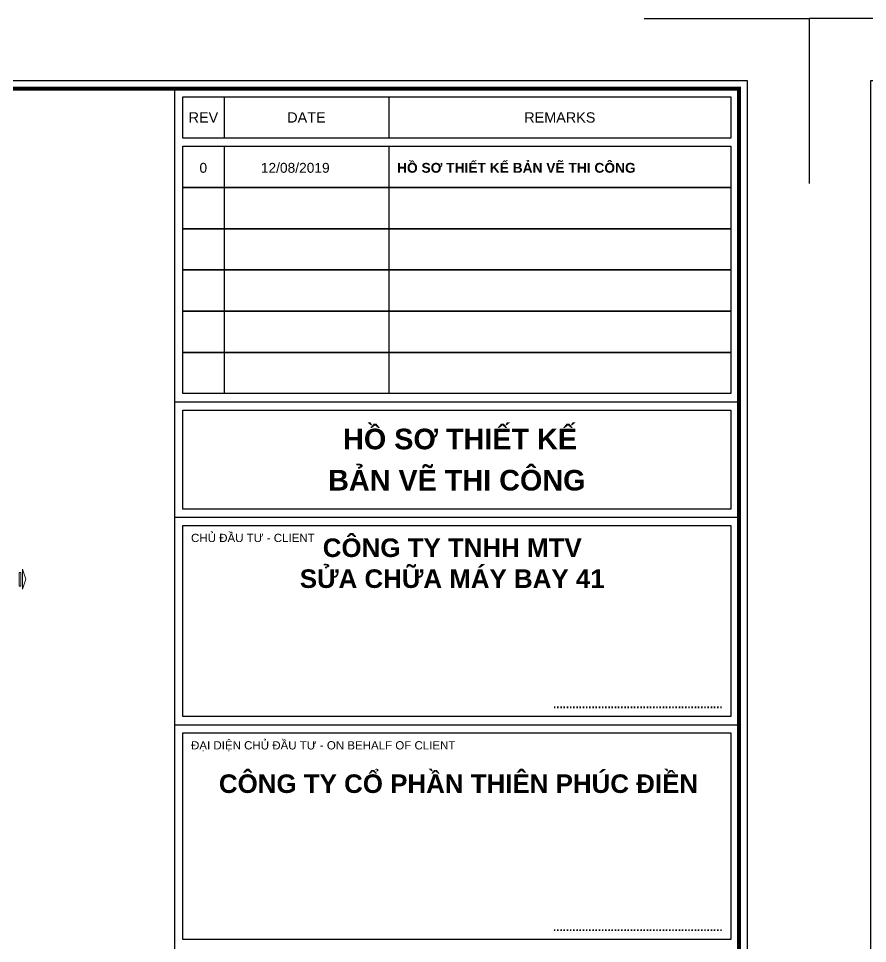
# Model space of a CAD drawing. Header units: millimetres. Extents: x 379264 to 1158416, y -283062 to 356890.
# Drawn here: x 810436 to 820738, y -12671 to -1452 of the extents above; entities that cross this region are included whole.
import ezdxf
from ezdxf.enums import TextEntityAlignment as Align

# ---------------------------------------------------------------- set-up
doc = ezdxf.new("R2010")
doc.units = ezdxf.units.MM
for name, color, linetype in [('04PM. THIN', 7, 'Continuous'), ('11PM. DIM', 2, 'Continuous'), ('BLOCK A - CHI TIET THANG 4$0$DnW', 20, 'Continuous'), ('CHG_XX_Khung ten$0$TKTC', 1, 'Continuous')]:
    doc.layers.add(name, color=color, linetype=linetype)
doc.layers.add('keyplan TANG 1$0$Net Thay khac', color=250, linetype='Continuous', lineweight=15)
doc.styles.add('CHG_XX_Khung ten$0$A1 BORDER$0$ARIAL', font='arial.ttf')
doc.styles.add('CHG_XX_Khung ten$0$A1 BORDER$0$Title Block DD$0$ARIAL', font='arial.ttf')
doc.styles.add('CHG_XX_Khung ten$0$A1 BORDER$0$Title Block DD$0$Arial - Bold', font='arialbd.ttf', dxfattribs={"height": 2.5})
doc.styles.add('CHG_XX_Khung ten$0$arial', font='arial.ttf')
doc.styles.add('CHG_XX_Khung ten$0$Arial - Bold', font='arialbd.ttf')
doc.styles.add('CHG_XX_Khung ten$0$ArialB', font='arialbd.ttf')

# ---------------------------------------------------------------- blocks, each defined once
blk = doc.blocks.new('CHG_XX_Khung ten')
for p, q in [((687, 577), (687, 17)), ((687, 501), (824, 501)), ((687, 473), (824, 473)), ((687, 422.69), (824, 422.69))]:
    blk.add_line(p, q)
at = {"linetype": 'Continuous'}
for p, q in [((699, 575), (699, 565)), ((739, 575), (739, 565)), ((699, 563), (699, 503)), ((739, 563), (739, 503))]:
    blk.add_line(p, q, dxfattribs=at)
blk.add_lwpolyline([(15, 579), (826, 579), (826, 15), (15, 15)], close=True)
at = {"color": 4, "linetype": 'Continuous', "const_width": 1}
blk.add_lwpolyline([(17, 577), (824, 577), (824, 17), (17, 17)], close=True, dxfattribs=at)
at = {"linetype": 'Continuous'}
for points in [[(822, 565), (689, 565), (689, 575), (822, 575)], [(822, 553), (689, 553), (689, 563), (822, 563)], [(822, 543), (689, 543), (689, 553), (822, 553)], [(822, 533), (689, 533), (689, 543), (822, 543)], [(822, 523), (689, 523), (689, 533), (822, 533)], [(822, 513), (689, 513), (689, 523), (822, 523)], [(822, 503), (689, 503), (689, 513), (822, 513)], [(689, 499), (822, 499), (822, 475), (689, 475)]]:
    blk.add_lwpolyline(points, close=True, dxfattribs=at)
at = {"layer": 'Defpoints', "color": 1, "ltscale": 2}
for points in [[(40.06, 594), (0, 594), (0, 554)], [(800.94, 594), (841, 594), (841, 554)]]:
    blk.add_lwpolyline(points, dxfattribs=at)
for s, height, style, p in [('REV', 2.5, 'CHG_XX_Khung ten$0$A1 BORDER$0$ARIAL', (694, 570)), ('DATE', 2.5, 'CHG_XX_Khung ten$0$A1 BORDER$0$ARIAL', (719, 570)), ('REMARKS', 2.5, 'CHG_XX_Khung ten$0$A1 BORDER$0$ARIAL', (780.5, 570)), ('0', 2.39, 'CHG_XX_Khung ten$0$arial', (693.97, 557.78)), ('12/08/2019', 2.389, 'CHG_XX_Khung ten$0$arial', (716.29, 557.78))]:
    blk.add_text(s, height=height, dxfattribs=dict(style=style)).set_placement(p, align=Align.MIDDLE_CENTER)
for s, height, style, p in [('HỒ SƠ THIẾT KẾ BẢN VẼ THI CÔNG', 2.3887, 'CHG_XX_Khung ten$0$ArialB', (741, 557.78)), ('CHỦ ĐẦU TƯ - CLIENT', 2, 'CHG_XX_Khung ten$0$A1 BORDER$0$Title Block DD$0$ARIAL', (691, 468)), ('ĐẠI DIỆN CHỦ ĐẦU TƯ - ON BEHALF OF CLIENT ', 2, 'CHG_XX_Khung ten$0$A1 BORDER$0$Title Block DD$0$ARIAL', (691, 417.69))]:
    blk.add_text(s, height=height, dxfattribs=dict(style=style)).set_placement(p, align=Align.MIDDLE_LEFT)
at = {"style": 'CHG_XX_Khung ten$0$A1 BORDER$0$Title Block DD$0$Arial - Bold'}
for p in [(820, 427.69), (820, 373.62)]:
    blk.add_text('.....................................................', height=2, dxfattribs=at).set_placement(p, align=Align.MIDDLE_RIGHT)
at = {"layer": 'CHG_XX_Khung ten$0$TKTC', "style": 'CHG_XX_Khung ten$0$Arial - Bold'}
for s, p in [('HỒ SƠ THIẾT KẾ', (756.29, 492)), ('BẢN VẼ THI CÔNG', (755.5, 482))]:
    blk.add_text(s, height=5, dxfattribs=at).set_placement(p, align=Align.MIDDLE_CENTER)
at = {"ltscale": 10, "char_height": 4.5, "attachment_point": 2, "style": 'CHG_XX_Khung ten$0$A1 BORDER$0$Title Block DD$0$Arial - Bold', "bg_fill": 2}
for s, insert, width in [('CÔNG TY TNHH MTV\\PSỬA CHỮA MÁY BAY 41', (754.39, 467.87), 83.001), ('CÔNG TY CỔ PHẦN THIÊN PHÚC ĐIỀN', (755.91, 410.64), 121.2929)]:
    blk.add_mtext(s, dxfattribs=dict(at, insert=insert, width=width))
at = {"linetype": 'Continuous'}
for points in [[(689, 471), (822, 471), (822, 424.69), (689, 424.69)], [(689, 420.69), (822, 420.69), (822, 370.62), (689, 370.62)]]:
    blk.add_lwpolyline(points, close=True, dxfattribs=at)
blk = doc.blocks.new('keyplan TANG 1')
at = {"layer": 'keyplan TANG 1$0$Net Thay khac'}
for points in [[(130837.2, -22134.1), (128837.2, -28278.9), (128837.2, -16005.4)], [(127837.2, -18005.4), (127837.2, -26278.9), (126837.2, -26278.9), (126837.2, -18005.4)]]:
    blk.add_lwpolyline(points, close=True, dxfattribs=at)
blk = doc.blocks.new('A$C4BCF64AD')
at = {"layer": 'BLOCK A - CHI TIET THANG 4$0$DnW', "xscale": 0.02, "yscale": 0.02, "zscale": 0.02}
blk.add_blockref('keyplan TANG 1', (2142, 280), dxfattribs=at)

msp = doc.modelspace()

# ---------------------------------------------------------------- block references
at = {"layer": '04PM. THIN', "xscale": 50, "yscale": 50, "zscale": 50}
msp.add_blockref('CHG_XX_Khung ten', (777979.92, -31152.33), dxfattribs=at)

# ---------------------------------------------------------------- next in the draw order: block references
msp.add_blockref('CHG_XX_Khung ten', (820029.92, -31152.33), dxfattribs=at)
at = {"layer": '11PM. DIM'}
msp.add_blockref('A$C4BCF64AD', (805766.32, -8089.96), dxfattribs=at)

doc.saveas('drawing.dxf')
